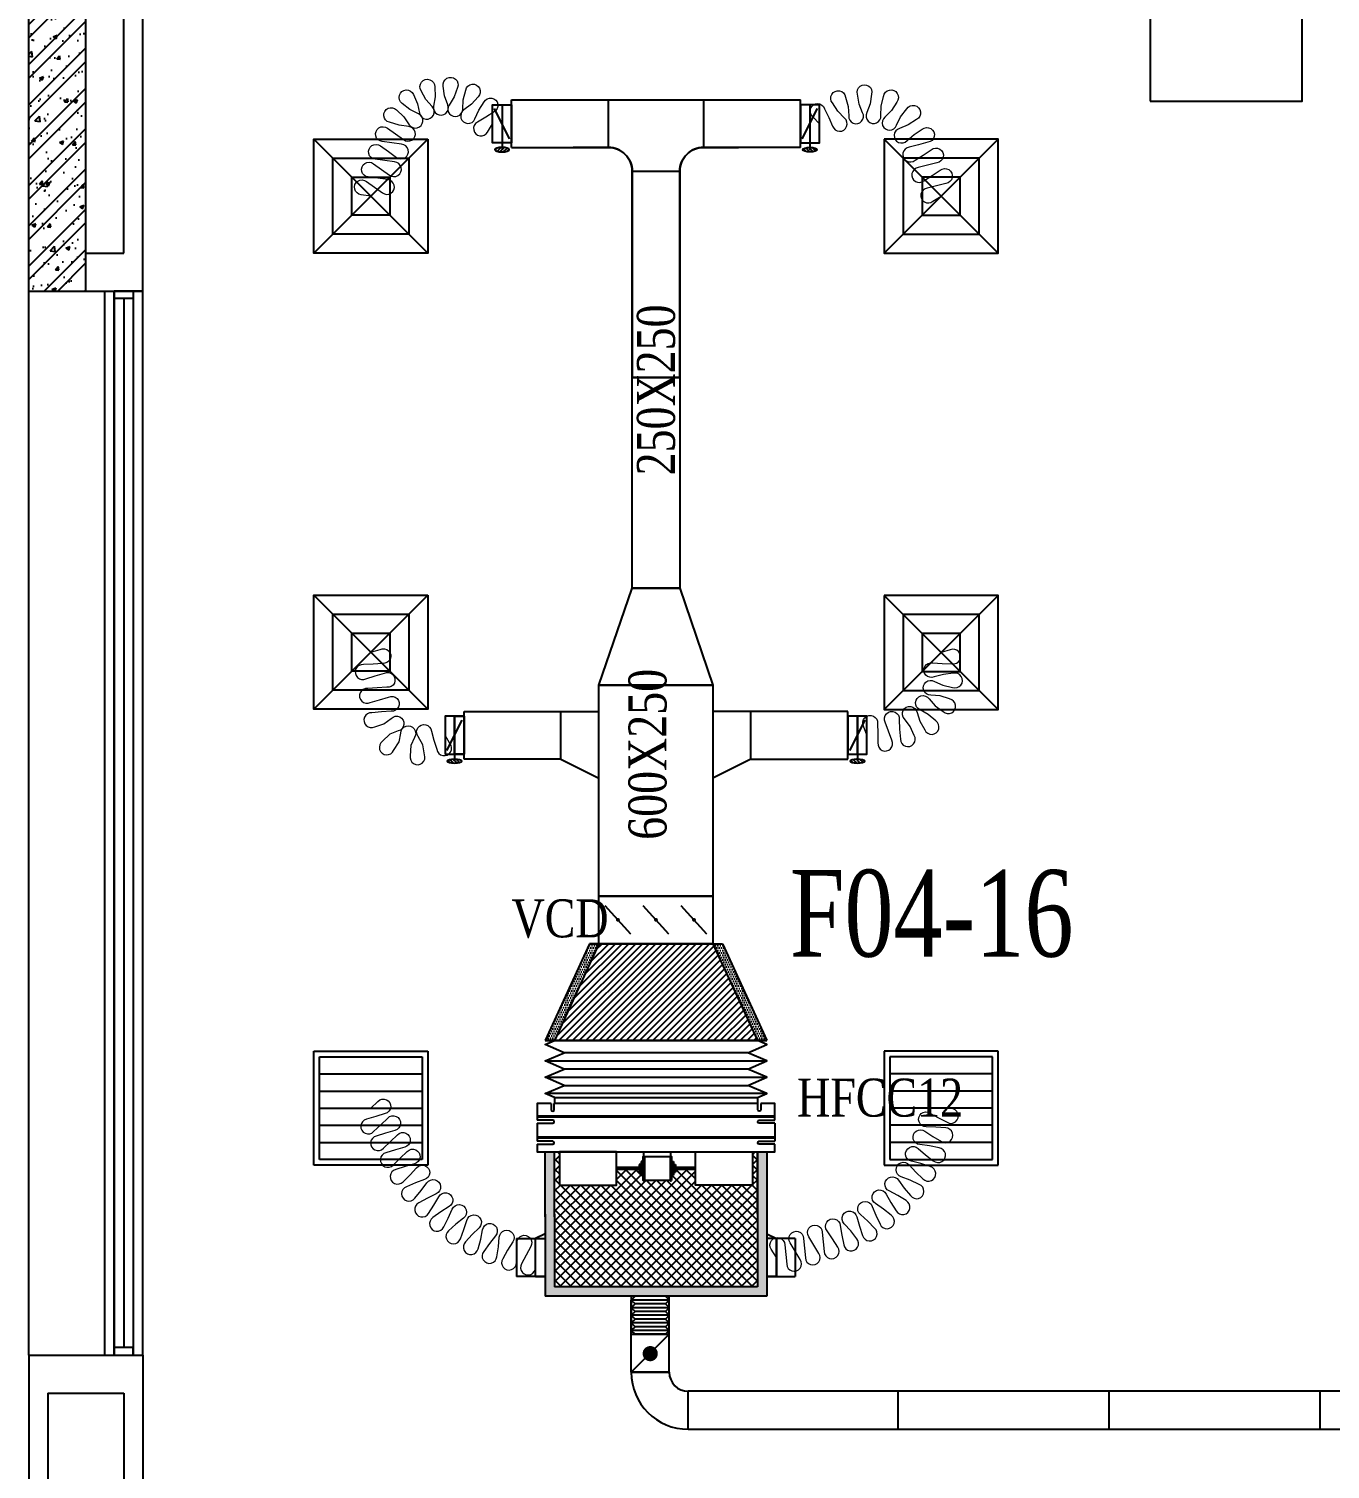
# Model space of a CAD drawing. Header units: metres. Extents: x 352651 to 1421851, y -87441 to -24441.
# Drawn here: x 635382 to 642230, y -48460 to -40880 of the extents above; entities that cross this region are included whole.
import ezdxf

# ---------------------------------------------------------------- set-up
doc = ezdxf.new("R2010")
doc.units = ezdxf.units.M
doc.header["$LTSCALE"] = 300
doc.header["$MEASUREMENT"] = 0
for name, color, linetype in [('bat noi mem', 4, 'CONTINUOUS'), ('CUA', 8, 'CONTINUOUS'), ('CUAGIO', 2, 'CONTINUOUS'), ('HATCH', 145, 'CONTINUOUS'), ('KT', 1, 'CONTINUOUS'), ('THAY', 9, 'CONTINUOUS'), ('thiet bi', 11, 'CONTINUOUS'), ('TUONG', 7, 'CONTINUOUS'), ('vach', 6, 'CONTINUOUS')]:
    doc.layers.add(name, color=color, linetype=linetype)
doc.layers.add('noi mem', color=5, linetype='BATTING', lineweight=0)
doc.styles.add('PHU', font='vntimeh.shx', dxfattribs={"width": 0.8})
doc.styles.add('ROMANS', font='romans.shx', dxfattribs={"width": 0.75, "bigfont": 'romancvn.shx'})
doc.linetypes.add('BATTING', pattern='A,0.0001,-0.1,[134,ltypeshp.shx,S=0.1,R=0,X=-0.1,Y=0],-0.2,[134,ltypeshp.shx,S=0.1,R=180,X=0.1,Y=0],-0.1', length=0.4001)
pattern_1 = [(0, (177495.673, -331479.181), (6.25, 12.5), [0, -12.5])]

# ---------------------------------------------------------------- blocks, each defined once
blk = doc.blocks.new('cot1')
at = {"layer": 'vach'}
blk.add_lwpolyline([(-400, -400), (400, -400), (400, 400), (-400, 400)], close=True, dxfattribs=at)
blk = doc.blocks.new('SAD')
at = {"layer": 'CUAGIO', "color": 8}
for p, q in [((-300, -300), (300, 300)), ((300, -300), (-300, 300))]:
    blk.add_line(p, q, dxfattribs=at)
at = {"layer": 'CUAGIO'}
blk.add_lwpolyline([(300, -300), (300, 300), (-300, 300), (-300, -300)], close=True, dxfattribs=at)
at = {"layer": 'CUAGIO', "color": 8}
for points in [[(200, -200), (200, 200), (-200, 200), (-200, -200)], [(100, -100), (100, 100), (-100, 100), (-100, -100)]]:
    blk.add_lwpolyline(points, close=True, dxfattribs=at)
blk = doc.blocks.new('SAG')
at = {"layer": 'CUAGIO'}
for p, q in [((-300, 300), (-300, -300)), ((300, 300), (-300, 300)), ((300, -300), (300, 300)), ((-300, -300), (300, -300))]:
    blk.add_line(p, q, dxfattribs=at)
at = {"layer": 'CUAGIO', "color": 8}
for p, q in [((-270, 270), (-270, -270)), ((270, 270), (-270, 270)), ((-180, -270), (-180, 270)), ((-90, -270), (-90, 270)), ((0, -270), (0, 270)), ((90, -270), (90, 270)), ((180, -270), (180, 270)), ((270, -270), (270, 270)), ((-270, -270), (270, -270))]:
    blk.add_line(p, q, dxfattribs=at)
blk = doc.blocks.new('1-van gio D200')
at = {"layer": 'CUAGIO'}
h = blk.add_hatch(dxfattribs=at)
h.set_pattern_fill('ANSI31', color=256, scale=100, style=0)
edge = h.paths.add_edge_path()
edge.add_ellipse((486127, -58494), major_axis=(-38.1, 0), ratio=0.310482, start_angle=0, end_angle=360, ccw=False)
for p, q in [((486167, -58437.3), (486087.1, -58277.5)), ((486127, -58257.4), (486127, -58494))]:
    blk.add_line(p, q, dxfattribs=at)
at = {"layer": 'CUAGIO', "const_width": 3}
for points in [[(486127, -58457.4), (486177, -58457.4), (486177, -58257.4), (486077, -58257.4), (486077, -58457.4), (486127, -58457.4)], [(486167, -58437.3), (486087.1, -58277.5)], [(486127, -58257.4), (486127, -58494)]]:
    blk.add_lwpolyline(points, dxfattribs=at)
at = {"layer": 'CUAGIO'}
blk.add_lwpolyline([(486177, -58457.4), (486077, -58457.4), (486077, -58257.4), (486177, -58257.4)], close=True, dxfattribs=at)
at = {"layer": 'CUAGIO', "const_width": 5.35}
blk.add_lwpolyline([(486130.7, -58357.4, -1), (486123.3, -58357.4, -1)], format="xyb", close=True, dxfattribs=at)
at = {"layer": 'CUAGIO', "extrusion": (0, 0, -1)}
blk.add_ellipse((486127, -58494), major_axis=(-38.1, 0), ratio=0.310482, start_param=-1.570796, end_param=4.712389, dxfattribs=at)
blk = doc.blocks.new('bac noi mem')
at = {"layer": 'bat noi mem'}
for p, q in [((493886.7, -64673), (493866.7, -64693)), ((494066.7, -64693), (493866.7, -64693)), ((493866.7, -64693), (493886.7, -64713)), ((493886.7, -64713), (493866.7, -64733)), ((494066.7, -64733), (493866.7, -64733)), ((493866.7, -64733), (493886.7, -64753)), ((494046.7, -64673), (493886.7, -64673)), ((494046.7, -64713), (493886.7, -64713)), ((494046.7, -64673), (494066.7, -64693)), ((494066.7, -64693), (494046.7, -64713)), ((494046.7, -64713), (494066.7, -64733)), ((494066.7, -64733), (494046.7, -64753)), ((493886.7, -64753), (493866.7, -64773)), ((494066.7, -64773), (493866.7, -64773)), ((493866.7, -64773), (493886.7, -64793)), ((493886.7, -64793), (493866.7, -64813)), ((494046.7, -64753), (493886.7, -64753)), ((494046.7, -64793), (493886.7, -64793)), ((494046.7, -64753), (494066.7, -64773)), ((494066.7, -64773), (494046.7, -64793)), ((494046.7, -64793), (494066.7, -64813)), ((494066.7, -64813), (493866.7, -64813)), ((493866.7, -64813), (493886.7, -64833)), ((493886.7, -64833), (493866.7, -64853)), ((494066.7, -64853), (493866.7, -64853)), ((493866.7, -64853), (493886.7, -64873)), ((494046.7, -64833), (493886.7, -64833)), ((494046.7, -64873), (493886.7, -64873)), ((494066.7, -64813), (494046.7, -64833)), ((494046.7, -64833), (494066.7, -64853)), ((494066.7, -64853), (494046.7, -64873))]:
    blk.add_line(p, q, dxfattribs=at)

msp = doc.modelspace()

# ---------------------------------------------------------------- hatches: boundary and pattern name
at = {"layer": 'CUAGIO'}
h = msp.add_hatch(dxfattribs=at)
h.set_pattern_fill('DOTS', color=256, scale=200, style=0)
h.set_pattern_definition(pattern_1)
h.paths.add_polyline_path([(638148.6, -46204), (638098.6, -46204), (638332.1, -45694), (638382.1, -45694)])
h = msp.add_hatch(dxfattribs=at)
h.set_pattern_fill('ANSI31', color=256, scale=200, style=0)
h.set_pattern_definition([(45, (-181458.12, -89041.348), (-17.6776695, 17.6776695), [])])
h.paths.add_polyline_path([(638982.1, -45694), (638382.1, -45694), (638148.6, -46204), (639215.6, -46204)])
h = msp.add_hatch(dxfattribs=at)
h.set_pattern_fill('DOTS', color=256, scale=200, style=0)
h.set_pattern_definition(pattern_1)
h.paths.add_polyline_path([(638982.1, -45694), (639032.1, -45694), (639265.6, -46204), (639215.6, -46204)])
h = msp.add_hatch(dxfattribs=at)
h.set_pattern_fill('DOTS', color=2, scale=200, style=0)
h.set_pattern_definition([(0, (87588.365, 9935.93), (6.25, 12.5), [0, -12.5])])
h.paths.add_polyline_path([(639265.6, -46789.5), (639215.6, -46789.5), (639215.6, -47499.5), (638148.6, -47499.5), (638148.6, -47116.9), (638148.6, -46789.5), (638098.6, -46789.5), (638098.6, -47131.9), (638098.6, -47549.5), (639265.6, -47549.5)])
at = {"layer": 'CUAGIO', "ltscale": 1.5}
h = msp.add_hatch(dxfattribs=at)
h.set_pattern_fill('ANSI37', color=9, scale=300, angle=360, style=0)
h.set_pattern_definition([(45, (171303.714, -639.915), (-26.5165043, 26.5165043), []), (135, (171303.714, -639.915), (-26.5165043, -26.5165043), [])])
h.paths.add_polyline_path([(639215.6, -47499.5), (639215.6, -46789.5), (639189.6, -46789.5), (639189.6, -46964.5), (638889.6, -46964.5), (638889.6, -46881.6), (638784.3, -46881.6), (638784.3, -46897.2), (638773.8, -46897.2), (638773.8, -46913), (638763.9, -46913), (638763.9, -46938, -1), (638757.4, -46940.1), (638621.2, -46940.1, -1), (638614.8, -46938), (638614.8, -46913), (638604.9, -46913), (638604.9, -46897.2), (638594.3, -46897.2), (638594.3, -46881.6), (638474.7, -46881.6), (638474.7, -46964.5), (638174.7, -46964.5), (638174.7, -46789.5), (638148.6, -46789.5), (638148.6, -47131.9), (638148.6, -47499.5)])
at = {"layer": 'HATCH', "linetype": 'Continuous'}
h = msp.add_hatch(dxfattribs=at)
h.set_pattern_fill('ANSI32,_O', color=256, scale=400)
h.set_pattern_definition([(45, (177449.62, -347750.56), (-106.066017, 106.066017), []), (45, (177520.33, -347750.56), (-106.066017, 106.066017), [])])
h.paths.add_polyline_path([(635682.1, -39059.6), (635382.1, -39059.6), (635382.1, -39812.4, -0.364811), (635407, -39841.9, -0.364811), (635382.1, -39871.5), (635382.1, -40859.6), (635682.1, -40859.6)])
h.paths.add_polyline_path([(635682.1, -40859.6), (635382.1, -40859.6), (635382.1, -42259.6), (635682.1, -42259.6)])
h = msp.add_hatch(dxfattribs=at)
h.set_pattern_fill('AR-CONC,_O', color=256, scale=30)
h.set_pattern_definition([(50, (177449.62, -347750.56), (215.178055, -18.82564), [22.5, -247.5]), (355, (177449.62, -347750.56), (-41.6254, 225.65764), [18, -198]), (100.4514, (177467.56, -347752.12), (173.552815, 206.83186), [19.12206, -210.34263]), (46.1842, (177449.62, -347690.56), (320.17231, -49.6557), [33.75, -371.25]), (96.6356, (177476.3, -347694.7), (280.39881, 292.23536), [28.68309, -315.5139]), (351.1842, (177449.62, -347690.56), (280.39858, 292.23558), [27, -297]), (21, (177479.62, -347705.56), (179.072116, -120.78567), [22.5, -247.5]), (326, (177479.62, -347705.56), (72.9946, 217.54501), [18, -198]), (71.4514, (177494.55, -347715.62), (252.06679, 96.75915), [19.12206, -210.34263]), (37.5, (177449.624, -347750.556), (3.647957, 99.868156), [0, -195.6, 0, -201, 0, -198.75]), (7.5, (177449.62, -347750.56), (78.920861, 118.323514), [0, -114.6, 0, -191.1, 0, -75.75]), (327.5, (177382.72, -347750.556), (160.146731, -6.766462), [0, -75, 0, -234, 0, -310.5]), (317.5, (177352.72, -347750.56), (174.95585, 30.031495), [0, -97.5, 0, -155.4, 0, -220.5])])
h.paths.add_polyline_path([(635682.1, -39059.6), (635382.1, -39059.6), (635382.1, -39812.4, -0.364811), (635407, -39841.9, -0.364811), (635382.1, -39871.5), (635382.1, -40859.6), (635682.1, -40859.6)])
h.paths.add_polyline_path([(635682.1, -40859.6), (635382.1, -40859.6), (635382.1, -42259.6), (635682.1, -42259.6)])

# ---------------------------------------------------------------- linework, layer by layer
at = {"layer": 'bat noi mem'}
for p, q in [((638148.6, -46204), (639215.6, -46204)), ((639215.6, -46204), (638148.6, -46204)), ((638098.6, -46311.2), (639265.6, -46311.2)), ((639165.6, -46268.3), (638198.6, -46268.3)), ((639165.6, -46354), (638198.6, -46354)), ((638098.6, -46396.9), (639265.6, -46396.9)), ((638198.6, -46439.8), (639165.6, -46439.8)), ((639265.6, -46482.6), (638098.6, -46482.6))]:
    msp.add_line(p, q, dxfattribs=at)
for points in [[(638148.6, -46504), (638098.6, -46482.6), (638198.6, -46439.8), (638098.6, -46396.9), (638198.6, -46354), (638098.6, -46311.2), (638198.6, -46268.3), (638098.6, -46225.5), (638148.6, -46204)], [(639215.6, -46504), (639265.6, -46482.6), (639165.6, -46439.8), (639265.6, -46396.9), (639165.6, -46354), (639265.6, -46311.2), (639165.6, -46268.3), (639265.6, -46225.5), (639215.6, -46204)]]:
    msp.add_lwpolyline(points, dxfattribs=at)
at = {"layer": 'CUA', "linetype": 'Continuous'}
for p, q in [((635832.1, -47859.6), (635832.1, -42259.6)), ((635832.1, -42259.6), (635832.1, -47859.6)), ((635932.1, -42259.6), (635932.1, -47859.6)), ((635882.1, -42299.6), (635882.1, -47819.6))]:
    msp.add_line(p, q, dxfattribs=at)
for points in [[(635932.1, -42259.6), (635932.1, -42299.6), (635832.1, -42299.6), (635832.1, -42259.6)], [(635932.1, -47859.6), (635932.1, -47819.6), (635832.1, -47819.6), (635832.1, -47859.6)]]:
    msp.add_lwpolyline(points, close=True, dxfattribs=at)
at = {"layer": 'CUAGIO'}
for p, q in [((637922.1, -41504), (637922.1, -41254)), ((638432.1, -41504), (638432.1, -41254)), ((638932.1, -41254), (638932.1, -41504)), ((639442.1, -41504), (639442.1, -41254)), ((638557.1, -41629), (638807.1, -41629)), ((637672.1, -44722.2), (637672.1, -44472.2)), ((637672.1, -44472.2), (638382.1, -44472.2)), ((638182.1, -44722.2), (638182.1, -44472.2)), ((639692.1, -44472.2), (638982.1, -44472.2)), ((639182.1, -44722.2), (639182.1, -44472.2)), ((639692.1, -44722.2), (639692.1, -44472.2)), ((638182.1, -44722.2), (637672.1, -44722.2)), ((638182.1, -44722.2), (638382.1, -44822.2)), ((639182.1, -44722.2), (638982.1, -44822.2)), ((639182.1, -44722.2), (639692.1, -44722.2)), ((638982.1, -45444), (638382.1, -45444)), ((638549.1, -45643.3), (638415.2, -45494.8)), ((638749.1, -45643.3), (638615.2, -45494.8)), ((638949.1, -45643.3), (638815.2, -45494.8)), ((638332.1, -45694), (638098.6, -46204)), ((638382.1, -45694), (638148.6, -46204)), ((638382.1, -45694), (638332.1, -45694)), ((638332.1, -45694), (639032.1, -45694)), ((638382.1, -45694), (638332.1, -45694)), ((638982.1, -45694), (639215.6, -46204)), ((638982.1, -45694), (639032.1, -45694)), ((638982.1, -45694), (639032.1, -45694)), ((639032.1, -45694), (639265.6, -46204)), ((639265.6, -46204), (638098.6, -46204)), ((638098.6, -46204), (639265.6, -46204)), ((638148.6, -46204), (639215.6, -46204)), ((639215.6, -46204), (638148.6, -46204)), ((638098.6, -47131.9), (638098.6, -46789.5)), ((638148.6, -47131.9), (638148.6, -46789.5)), ((639215.6, -47116.9), (639215.6, -46789.5)), ((638098.6, -47116.9), (638098.6, -47549.5)), ((638148.6, -47116.9), (638148.6, -47499.5)), ((639215.6, -47116.9), (639215.6, -47497.8)), ((637948.9, -47245.6), (637948.9, -47445.6)), ((638048.6, -47445.6), (638048.6, -47245.6)), ((638048.6, -47445.6), (638048.6, -47245.6)), ((639315.6, -47245.6), (639315.6, -47445.6)), ((639315.6, -47445.6), (639315.6, -47245.6)), ((639415.3, -47245.6), (639415.3, -47445.6)), ((638048.6, -47445.6), (637948.9, -47445.6)), ((639315.6, -47445.6), (639415.3, -47445.6)), ((638551.8, -47949.5), (638551.8, -47569.5)), ((638751.8, -47749.5), (638751.8, -47549.5)), ((638751.8, -47749.5), (638551.8, -47949.5)), ((638751.8, -47949.5), (638751.8, -47749.5)), ((638551.8, -47949.5), (638751.8, -47949.5)), ((646550.7, -48049.6), (638851.8, -48049.6)), ((638851.8, -48249.6), (646217.1, -48248.3))]:
    msp.add_line(p, q, dxfattribs=at)
at = {"layer": 'CUAGIO', "ltscale": 1.5}
msp.add_line((637922.1, -41254), (639442.1, -41254), dxfattribs=at)
at = {"layer": 'CUAGIO', "color": 2}
for p, q in [((639215.6, -46789.5), (639215.6, -47499.5)), ((639265.6, -46789.5), (639265.6, -47549.5)), ((639215.6, -47499.5), (638148.6, -47499.5)), ((639265.6, -47549.5), (638098.6, -47549.5)), ((638551.8, -47749.5), (638751.8, -47749.5)), ((638751.8, -47949.5), (638551.8, -47949.5)), ((638851.8, -48249.6), (638851.8, -48049.6)), ((639957.1, -48248.3), (639957.1, -48048.3)), ((641067.1, -48248.3), (641067.1, -48048.3)), ((642177.1, -48248.3), (642177.1, -48048.3))]:
    msp.add_line(p, q, dxfattribs=at)
at = {"layer": 'CUAGIO'}
for points in [[(637922.1, -41504), (638432.1, -41504, -0.414214), (638557.1, -41629), (638557.1, -42714), (638807.1, -42714), (638807.1, -41629, -0.414214), (638932.1, -41504), (639117.1, -41504)], [(639442.1, -41504), (638932.1, -41504, 0.414214), (638807.1, -41629), (638807.1, -42714), (638557.1, -42714), (638557.1, -41629, 0.414214), (638432.1, -41504), (638247.1, -41504)]]:
    msp.add_lwpolyline(points, format="xyb", dxfattribs=at)
for points in [[(638557.1, -43824), (638557.1, -42714), (638807.1, -42714), (638807.1, -43824)], [(638982.1, -44334), (638382.1, -44334), (638557.1, -43824), (638807.1, -43824)], [(637672.1, -44697.2), (637622.1, -44697.2), (637622.1, -44497.2), (637672.1, -44497.2)], [(639692.1, -44697.2), (639742.1, -44697.2), (639742.1, -44497.2), (639692.1, -44497.2)], [(638382.1, -45444), (638982.1, -45444), (638982.1, -45694), (638382.1, -45694)], [(638751.8, -47549.5), (638551.8, -47549.5), (638551.8, -47749.5), (638751.8, -47749.5)]]:
    msp.add_lwpolyline(points, close=True, dxfattribs=at)
at = {"layer": 'CUAGIO', "color": 2}
msp.add_lwpolyline([(638382.1, -44334), (638982.1, -44334), (638982.1, -45444), (638382.1, -45444)], close=True, dxfattribs=at)
at = {"layer": 'CUAGIO'}
for points, const_width in [([(638477.1, -45569, 1), (638487.1, -45569, 1)], 10), ([(638677.1, -45569, 1), (638687.1, -45569, 1)], 10), ([(638877.1, -45569, 1), (638887.1, -45569, 1)], 10), ([(638671.8, -47851.5, -1), (638631.8, -47851.5, -1)], 40)]:
    msp.add_lwpolyline(points, format="xyb", close=True, dxfattribs=dict(at, const_width=const_width))
for points in [[(638098.6, -47220.4), (638048.6, -47245.6)], [(639265.6, -47220.4), (639315.6, -47245.6)], [(637948.9, -47245.6), (638048.6, -47245.6)], [(638048.6, -47245.6), (638098.6, -47245.6)], [(639315.6, -47245.6), (639265.6, -47245.6)], [(639415.3, -47245.6), (639315.6, -47245.6)], [(638098.6, -47445.6), (638048.6, -47445.6)], [(638048.6, -47445.6), (638098.6, -47445.6)], [(639265.6, -47445.6), (639315.6, -47445.6)], [(639315.6, -47445.6), (639265.6, -47445.6)]]:
    msp.add_lwpolyline(points, dxfattribs=at)
for radius in [300, 100]:
    msp.add_arc((638851.8, -47949.5), radius, 180, 270, dxfattribs=at)
at = {"layer": 'noi mem', "linetype": 'ByBlock', "ltscale": 1.5}
for points in [[(637182.1, -41759.6), (637131.1, -41752.7, -1.333333), (637158.7, -41683), (637200.6, -41712.9), (637242.5, -41742.8, 1.333333), (637270.1, -41673), (637219.1, -41666.2), (637168, -41659.3, -1.333333), (637195.6, -41589.6), (637237.5, -41619.5), (637279.4, -41649.4, 1.333333), (637307, -41579.7), (637256, -41572.8), (637204.9, -41566, -1.333333), (637232.5, -41496.2), (637274.4, -41526.1), (637316.4, -41556, 1.333333), (637343.9, -41486.3), (637292.9, -41479.4), (637241.8, -41472.6, -1.333333), (637269.4, -41402.8), (637311.3, -41432.8), (637353, -41462.9, 1.333333), (637380.9, -41393.3), (637330.1, -41386.2), (637279.5, -41371.5, -1.333333), (637316.8, -41306.4), (637355, -41342.7), (637383.8, -41384.1, 1.333333), (637432.9, -41327.4), (637387.8, -41304.8), (637346.5, -41272.2, -1.333333), (637405.5, -41225.9), (637427.3, -41273.9), (637438.4, -41323, 1.333333), (637505.2, -41288.9), (637471.9, -41251.1), (637445.9, -41205.3, -1.333333), (637518, -41184.7), (637520.1, -41237.3), (637512, -41287, 1.333333), (637586.7, -41280.5), (637570.1, -41233), (637563.1, -41180.7, -1.333333), (637637.7, -41188.7), (637619.9, -41238.3), (637593.7, -41281.2, 1.333333), (637665.4, -41303.3), (637667.8, -41253), (637681, -41202, -1.333333), (637747.1, -41237.4), (637712, -41276.7), (637671.6, -41306.6, 1.333333), (637729.7, -41354), (637750.9, -41308.3), (637777.3, -41264.1, -1.333333), (637830.5, -41316.9), (637786.5, -41343.7), (637742.5, -41370.4, 1.333333), (637795.7, -41423.3), (637822.1, -41379)], [(639542.1, -41379), (639507.4, -41342.2, -1.333333), (639569.4, -41300), (639590.8, -41345.9), (639611.7, -41391.7, 1.333333), (639674.1, -41350.1), (639639.8, -41313.2), (639611, -41269.8, -1.333333), (639679.1, -41238.5), (639693.3, -41288.7), (639696.1, -41337.7, 1.333333), (639769.2, -41321.1), (639750.6, -41275.7), (639741.8, -41224.3, -1.333333), (639816.8, -41223.1), (639809.4, -41274.8), (639792.2, -41320.8, 1.333333), (639865.8, -41335.2), (639867.1, -41286.1), (639879.8, -41235.5, -1.333333), (639948.9, -41264.8), (639921.3, -41309), (639886.9, -41344.2, 1.333333), (639948.4, -41387.1), (639969.5, -41342.7), (640001.5, -41301.5, -1.333333), (640052.9, -41356.2), (640009.8, -41385.6), (639964.1, -41403.8, 1.333333), (640003.1, -41467.9), (640040.3, -41435.8), (640082.9, -41408.3, -1.333333), (640113.1, -41476.9), (640064, -41489.7), (640015, -41502.4, 1.333333), (640045.1, -41571.1), (640087.6, -41543.7), (640130.2, -41516.3, -1.333333), (640160.3, -41585), (640111.3, -41597.7), (640062.2, -41610.3, 1.333333), (640092.3, -41679.1), (640134.9, -41651.6), (640177.5, -41624.2, -1.333333), (640207.5, -41692.9), (640158.5, -41705.6), (640109.5, -41718.3, 1.333333), (640139.6, -41787), (640182.1, -41759.6)], [(637182.1, -44159.6), (637230.4, -44145.3, -1.333333), (637243.5, -44219.2), (637193.3, -44222.4), (637143.1, -44225.7, 1.333333), (637156.3, -44299.6), (637204.5, -44285.3), (637252.8, -44271, -1.333333), (637265.9, -44344.9), (637215.7, -44348.2), (637165.5, -44351.4, 1.333333), (637178.7, -44425.3), (637226.9, -44411), (637275.2, -44396.8, -1.333333), (637288.3, -44470.6), (637238.1, -44473.9), (637187.2, -44478.7, 1.333333), (637202.3, -44552.1), (637251, -44536.4), (637289.3, -44508.5, -1.333333), (637325.7, -44574.1), (637281.8, -44591.9), (637243.8, -44629.2, 1.333333), (637301.8, -44676.7), (637330.9, -44632.1), (637339.7, -44585.6, -1.333333), (637411.2, -44608.4), (637391.4, -44651.4), (637389.2, -44704.7, 1.333333), (637464.1, -44699.6), (637454.7, -44647.1), (637431.2, -44603.9, -1.333333), (637500.7, -44575.8), (637513.8, -44623.2), (637529.1, -44671.1, 1.333333), (637597.6, -44640.5), (637572.1, -44597.2)], [(639792.1, -44597.2), (639774.7, -44549.5, -1.333333), (639848.5, -44536), (639849.1, -44586.7), (639849.8, -44637.4, 1.333333), (639923.6, -44623.8), (639906.1, -44576.2), (639888.7, -44528.6, -1.333333), (639962.4, -44515), (639963.1, -44565.7), (639968.5, -44617.6, 1.333333), (640040.8, -44597.7), (640018.9, -44550.4), (639989, -44511.2, -1.333333), (640055.7, -44476.8), (640070.3, -44523.8), (640096.3, -44569.1, 1.333333), (640154.3, -44521.6), (640115, -44487.2), (640071.8, -44463.6, -1.333333), (640118.8, -44405.1), (640151.2, -44442.1), (640193.4, -44472.9, 1.333333), (640227.1, -44406), (640177.3, -44390.4), (640128.2, -44386.4, -1.333333), (640147.3, -44313.9), (640192, -44334.5), (640243, -44345.6, 1.333333), (640246.7, -44270.7), (640194.8, -44276.7), (640146.2, -44290.5, -1.333333), (640138.3, -44215.9), (640188.7, -44219.1), (640239.3, -44221.9, 1.333333), (640230.9, -44147.4), (640182.1, -44161.5)], [(637182.1, -46559.6), (637219.2, -46523.9, -1.333333), (637257.1, -46588.6), (637207.8, -46603.5), (637158.6, -46618.3, 1.333333), (637196.5, -46683.1), (637233.6, -46647.4), (637270.6, -46611.7, -1.333333), (637308.5, -46676.5), (637259.3, -46691.3), (637210, -46706.2, 1.333333), (637247.9, -46770.9), (637285, -46735.3), (637322, -46699.6, -1.333333), (637359.9, -46764.3), (637310.7, -46779.2), (637261.4, -46794, 1.333333), (637299.3, -46858.8), (637336.4, -46823.1), (637373.5, -46787.4, -1.333333), (637411.3, -46852.2), (637362.1, -46867), (637312.8, -46882.4, 1.333333), (637351.2, -46946.8), (637388.2, -46910.7), (637422.8, -46873.2, -1.333333), (637464.4, -46935.6), (637416.4, -46953.1), (637368.8, -46973.5, 1.333333), (637413.7, -47033.6), (637446.8, -46993.8), (637477.2, -46952.8, -1.333333), (637525.3, -47010.3), (637479.4, -47032.9), (637434.4, -47058.4, 1.333333), (637485.5, -47113.3), (637514.1, -47070.1), (637539.9, -47026, -1.333333), (637593.9, -47078), (637550.8, -47105.4), (637508.8, -47135.7, 1.333333), (637565.6, -47184.7), (637589.3, -47138.7), (637610.1, -47092, -1.333333), (637669.5, -47137.8), (637629.6, -47169.8), (637591.1, -47204.4, 1.333333), (637652.9, -47246.9), (637671.5, -47198.6), (637687.1, -47150, -1.333333), (637751.1, -47189.1), (637714.9, -47225.2), (637680.4, -47263.8, 1.333333), (637746.4, -47299.4), (637759.7, -47249.3), (637770, -47199.3, -1.333333), (637837.8, -47231.2), (637805.8, -47271), (637775.6, -47313.1, 1.333333), (637845.1, -47341.3), (637852.9, -47290.1), (637857.7, -47239.3, -1.333333), (637928.6, -47263.7), (637901, -47306.7), (637875.7, -47351.8, 1.333333), (637947.8, -47372.4), (637950, -47320.6), (637950.6, -47269.2, -1.333333), (638023.3, -47287.6), (637999.3, -47333.1), (637975.3, -47378.6, 1.333333), (638048, -47397), (638048.6, -47345.6)], [(639315.6, -47345.6), (639288.9, -47301.8, -1.333333), (639360, -47278.1), (639364.9, -47329.2), (639369.8, -47380.3, 1.333333), (639440.9, -47356.6), (639414.2, -47312.8), (639387.5, -47269, -1.333333), (639458.6, -47245.3), (639463.5, -47296.3), (639468.4, -47347.4, 1.333333), (639539.5, -47323.7), (639512.8, -47279.9), (639486, -47236.1, -1.333333), (639557.2, -47212.4), (639562, -47263.5), (639567.2, -47314.7, 1.333333), (639638.3, -47290.6), (639611.2, -47246.8), (639582.3, -47204.9, -1.333333), (639652, -47177.3), (639659.5, -47227.7), (639670.4, -47278.2, 1.333333), (639738.3, -47246.5), (639706.6, -47205.7), (639672.8, -47167.6, -1.333333), (639738.8, -47131.9), (639752.3, -47181), (639769.1, -47229.9, 1.333333), (639832.8, -47190.3), (639796.4, -47153.6), (639758.3, -47119.7, -1.333333), (639819.6, -47076.4), (639838.8, -47123.6), (639861.3, -47170.2, 1.333333), (639919.8, -47123.3), (639879.4, -47091.2), (639837.6, -47062.1, -1.333333), (639893.2, -47011.8), (639917.9, -47056.4), (639945.8, -47099.9, 1.333333), (639998.3, -47046.4), (639954.3, -47019.3), (639909.4, -46995.4, -1.333333), (639958.7, -46938.9), (639988.5, -46980.2), (640021.3, -47020.1, 1.333333), (640067.1, -46960.8), (640020.2, -46939.1), (639972.7, -46920.7, -1.333333), (640015, -46858.7), (640049.5, -46896.2), (640086.8, -46931.9, 1.333333), (640125.3, -46867.5), (640076.1, -46851.6), (640026.8, -46838.9, -1.333333), (640061.3, -46772.4), (640100, -46805.5), (640141.4, -46836.5, 1.333333), (640171.9, -46768), (640121.2, -46758), (640070.7, -46751.4, -1.333333), (640097.1, -46681.2), (640139.5, -46709.4), (640184.2, -46735.3, 1.333333), (640206.4, -46663.7), (640154.8, -46659.8), (640103.6, -46657.8, -1.333333), (640123.3, -46585.4), (640168.5, -46609.7), (640213.7, -46633.9, 1.333333), (640233.4, -46561.6), (640182.1, -46559.6)]]:
    msp.add_lwpolyline(points, format="xyb", dxfattribs=at)
at = {"layer": 'THAY', "linetype": 'Continuous'}
for p, q in [((635382.1, -47859.6), (635382.1, -42259.6)), ((635782.1, -47859.6), (635782.1, -42259.6))]:
    msp.add_line(p, q, dxfattribs=at)
msp.add_lwpolyline([(635982.1, -47859.6), (635982.1, -42259.6), (635832.1, -42259.6), (635832.1, -47859.6)], close=True, dxfattribs=at)
at = {"layer": 'thiet bi'}
for p, q in [((638148.6, -46504), (639215.6, -46504)), ((638148.6, -46504), (638148.6, -46535.5)), ((639215.6, -46504), (639215.6, -46535.5)), ((639307.6, -46601.5), (638056.6, -46601.5)), ((639307.6, -46606.5), (638056.6, -46606.5)), ((639307.6, -46712.5), (638056.6, -46712.5)), ((639307.6, -46717.5), (638056.6, -46717.5)), ((638614.8, -46841.1), (638604.9, -46841.1)), ((638604.9, -46841.1), (638604.9, -46913)), ((638618, -46811.6), (638618, -46789.5)), ((638621.2, -46814), (638621.2, -46940.1)), ((638757.4, -46814), (638757.4, -46940.1)), ((638760.7, -46811.6), (638760.7, -46789.5)), ((638763.9, -46841.1), (638773.8, -46841.1)), ((638773.8, -46841.1), (638773.8, -46913)), ((638594.3, -46872.5), (638474.7, -46872.5)), ((638474.7, -46872.5), (638474.7, -46881.6)), ((638594.3, -46881.6), (638474.7, -46881.6)), ((638604.9, -46856.8), (638594.3, -46856.8)), ((638594.3, -46856.8), (638594.3, -46897.2)), ((638604.9, -46897.2), (638594.3, -46897.2)), ((638614.8, -46913), (638604.9, -46913)), ((638763.9, -46913), (638773.8, -46913)), ((638773.8, -46856.8), (638784.3, -46856.8)), ((638773.8, -46897.2), (638784.3, -46897.2)), ((638784.3, -46856.8), (638784.3, -46897.2)), ((638889.6, -46872.5), (638784.3, -46872.5)), ((638889.6, -46881.6), (638784.3, -46881.6))]:
    msp.add_line(p, q, dxfattribs=at)
for points in [[(638130.6, -46535.5), (638056.6, -46535.5), (638056.6, -46623)], [(639217.6, -46535.5), (638146.6, -46535.5)], [(639307.6, -46623), (639307.6, -46535.5), (639233.6, -46535.5)], [(638056.6, -46639), (638056.6, -46734)], [(639307.6, -46639), (639307.6, -46734)], [(638056.6, -46750), (638056.6, -46789.5), (639307.6, -46789.5), (639307.6, -46750)]]:
    msp.add_lwpolyline(points, dxfattribs=at)
for points in [[(638130.6, -46535.5), (638130.6, -46567.5, 1), (638146.6, -46567.5), (638146.6, -46535.5)], [(639233.6, -46535.5), (639233.6, -46567.5, -1), (639217.6, -46567.5), (639217.6, -46535.5)], [(638056.6, -46639), (638138.6, -46639, 1), (638138.6, -46623), (638056.6, -46623)], [(639307.6, -46639), (639225.6, -46639, -1), (639225.6, -46623), (639307.6, -46623)], [(638056.6, -46750), (638138.6, -46750, 1), (638138.6, -46734), (638056.6, -46734)], [(639307.6, -46750), (639225.6, -46750, -1), (639225.6, -46734), (639307.6, -46734)]]:
    msp.add_lwpolyline(points, format="xyb", dxfattribs=at)
for points in [[(638174.7, -46964.5), (638474.7, -46964.5), (638474.7, -46789.5), (638174.7, -46789.5)], [(638763.9, -46940.1), (638614.8, -46940.1), (638614.8, -46814), (638763.9, -46814)], [(639189.6, -46964.5), (638889.6, -46964.5), (638889.6, -46789.5), (639189.6, -46789.5)]]:
    msp.add_lwpolyline(points, close=True, dxfattribs=at)
for centre, start, end in [((638618, -46815.1), 18.04953, 161.95047), ((638760.7, -46815.1), 18.04953, 161.95047), ((638618, -46939), 198.04953, 341.95047), ((638760.7, -46939), 198.04953, 341.95047)]:
    msp.add_arc(centre, 3.41, start, end, dxfattribs=at)
at = {"layer": 'TUONG'}
for p, q in [((635382.1, -42259.6), (635382.1, -39059.6)), ((635682.1, -42259.6), (635682.1, -39059.6)), ((635982.1, -42259.6), (635982.1, -39059.6)), ((635882.1, -42059.6), (635882.1, -39259.6)), ((635682.1, -42059.6), (635882.1, -42059.6)), ((635382.1, -42259.6), (635982.1, -42259.6)), ((635382.1, -47859.6), (635382.1, -49259.6)), ((635382.1, -47859.6), (635982.1, -47859.6)), ((635982.1, -47859.6), (635982.1, -48559.6)), ((635482.1, -48059.6), (635482.1, -48559.6)), ((635482.1, -48059.6), (635882.1, -48059.6)), ((635882.1, -48059.6), (635882.1, -48559.6))]:
    msp.add_line(p, q, dxfattribs=at)

# ---------------------------------------------------------------- block references
at = {"layer": 'CUAGIO'}
for name, p in [('1-van gio D200', (151745.1, 16978.3)), ('bac noi mem', (144685.1, 17123.4))]:
    msp.add_blockref(name, p, dxfattribs=at)
at = {"layer": 'CUAGIO', "xscale": -1}
for p in [(1125619.2, 16978.3), (1123749.2, 13760.2), (1125869.2, 13760.2)]:
    msp.add_blockref('1-van gio D200', p, dxfattribs=at)
for name, p, rotation in [('SAD', (637182.1, -41759.6), 180), ('SAD', (637182.1, -44159.6), 180), ('SAG', (637182.1, -46559.6), 270)]:
    msp.add_blockref(name, p, dxfattribs=dict(at, rotation=rotation))
at = {"layer": 'CUAGIO'}
for name, p, rotation in [('SAD', (640182.1, -41759.6), 180), ('SAD', (640182.1, -44161.5), 180), ('SAG', (640182.1, -46559.6), 90)]:
    msp.add_blockref(name, p, dxfattribs=dict(at, rotation=rotation))
at = {"layer": 'vach'}
msp.add_blockref('cot1', (641682.1, -40859.6), dxfattribs=at)

# ---------------------------------------------------------------- texts
at = {"layer": 'CUAGIO', "color": 2, "char_height": 200, "attachment_point": 1, "rotation": 90, "style": 'PHU'}
for s, insert, width in [('250x250', (638581.8, -43229.7), 788.836), ('600x250', (638537.4, -45147.5), 1155.253)]:
    msp.add_mtext(s, dxfattribs=dict(at, insert=insert, width=width))
at = {"layer": 'CUAGIO', "color": 2, "char_height": 200, "attachment_point": 1, "style": 'PHU'}
for s, insert, width in [('VCD', (637922.4, -45460.6), 439.881), ('hfcc12', (639424.9, -46404), 924.737)]:
    msp.add_mtext(s, dxfattribs=dict(at, insert=insert, width=width))
at = {"layer": 'KT', "ltscale": 1.5, "insert": (639386.4, -45305.8), "char_height": 456.096, "width": 2517.297, "attachment_point": 1, "style": 'ROMANS'}
msp.add_mtext('{\\fTimes New Roman|b0|i0|c0|p18;F04-16}', dxfattribs=at)

doc.saveas('drawing.dxf')
